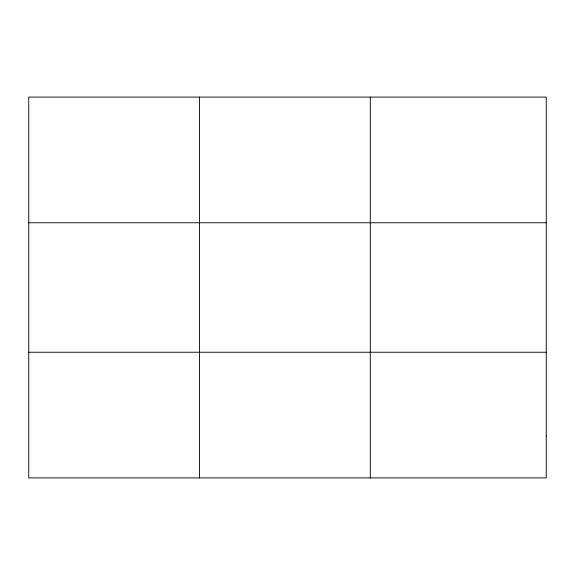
<?xml version="1.0" encoding="UTF-8"?>
<svg xmlns="http://www.w3.org/2000/svg" width="575" height="575" viewBox="0 0 575 575"><rect width="100%" height="100%" fill="white"/><g stroke="black" fill="none" stroke-linecap="round" stroke-linejoin="round"><path stroke-width="0.86" d="M199.525 477.911L199.525 97.089M370.3 477.911L370.3 97.089M28.75 222.762L546.25 222.762M28.75 352.238L546.25 352.238M546.25 436.022L546.25 477.911L28.75 477.911L28.75 97.089L546.25 97.089L546.25 436.022"/></g></svg>
